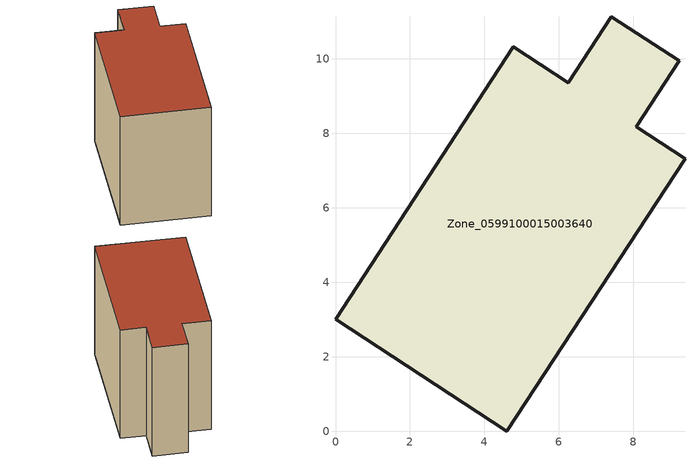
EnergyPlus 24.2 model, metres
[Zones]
Zone_0599100015003640
 floor ground (C_G): 0,3 4.77,10.32 6.25,9.35 7.4,11.12 9.22,9.95 8.07,8.18 9.38,7.32 4.6,0 z0.96
 wall outside (C_F): 9.22,9.95 7.4,11.12 6.25,9.35 4.77,10.32 0,3 4.6,0 9.38,7.32 8.07,8.18 9.22,9.95 z0.96:8.91
 roof outside (C_R): 4.77,10.32 0,3 4.6,0 9.38,7.32 8.07,8.18 9.22,9.95 7.4,11.12 6.25,9.35 z8.91
[BUILDING]
Pand.0599100015003640: North Axis=0; Terrain=City; Loads Convergence Tolerance Value=0.04; Temperature Convergence Tolerance Value=0.4; Solar Distribution=FullExterior; Maximum Number of Warmup Days=25; Minimum Number of Warmup Days=1
[Site:Location]
Rotterdam.The.Hague.AP_ZH_NLD Design_Conditions: Latitude=51.96; Longitude=4.45; Time Zone=1; Elevation=-4.5
[SITE:GROUNDTEMPERATURE:BUILDINGSURFACE]
18, 18, 18, 18, 18, 18, 18, 18, 18, 18, 18, 18
[MATERIAL] Thermal Absorptance=0.9; Solar Absorptance=0.7; Visible Absorptance=0.7
Name | Roughness | Thickness | Conductivity | Density | Specific Heat
G.TI.1975-1991 | MediumSmooth | 0.15 | 0.288461 | 540 | 1210
F.TI.1975-1991 | Rough | 0.3 | 0.230769 | 1920 | 840
R.TI.1975-1991 | MediumRough | 0.2 | 0.153846 | 1500 | 1000
[CONSTRUCTION]
C_G: G.TI.1975-1991
C_F: F.TI.1975-1991
C_R: R.TI.1975-1991
[ZONE]
Zone_0599100015003640: Type=1; Multiplier=1; Ceiling Height=Autocalculate; Volume=Autocalculate; Floor Area=autocalculate; Part of Total Floor Area=Yes
[ZONEINFILTRATION:DESIGNFLOWRATE]
Infil_Zone_0599100015003640: Zone or ZoneList or Space or SpaceList=Zone_0599100015003640; Schedule=AlwaysOn; Design Flow Rate Calculation Method=Flow/Area; Flow Rate per Floor Area=0.003; Constant Term Coefficient=1; Temperature Term Coefficient=0; Velocity Term Coefficient=0; Velocity Squared Term Coefficient=0
[HVACTEMPLATE:ZONE:IDEALLOADSAIRSYSTEM]
Zone_0599100015003640: Maximum Heating Supply Air Temperature=50; Minimum Cooling Supply Air Temperature=13; Maximum Heating Supply Air Humidity Ratio=0.0156; Minimum Cooling Supply Air Humidity Ratio=0.0077; Heating Limit=NoLimit; Cooling Limit=NoLimit; Dehumidification Control Type=ConstantSensibleHeatRatio; Cooling Sensible Heat Ratio=0.7; Dehumidification Setpoint=60; Humidification Control Type=None; Humidification Setpoint=30; Outdoor Air Method=None; Outdoor Air Flow Rate per Person=0.00944; Outdoor Air Flow Rate per Zone Floor Area=0; Outdoor Air Flow Rate per Zone=0; Demand Controlled Ventilation Type=None; Outdoor Air Economizer Type=NoEconomizer; Heat Recovery Type=None; Sensible Heat Recovery Effectiveness=0.7; Latent Heat Recovery Effectiveness=0.65
[ZONECONTROL:THERMOSTAT]
ThermostatControl_Zone_0599100015003640: Zone or ZoneList=Zone_0599100015003640; Control Type Schedule=DualSetpointControlType; Control 1=Thermostat_Zone_0599100015003640; Temperature Difference Between Cutout And Setpoint=0
[THERMOSTATSETPOINT:DUALSETPOINT]
Thermostat_Zone_0599100015003640: Heating Setpoint Temperature Schedule=HeatingSetpoint_Zone_0599100015003640; Cooling Setpoint Temperature Schedule=CoolingSetpoint_Zone_0599100015003640
[SCHEDULE:COMPACT]
HeatingSetpoint_Zone_0599100015003640: Through: 12/31, For: AllDays, Until: 24:00, 21
CoolingSetpoint_Zone_0599100015003640: Through: 12/31, For: AllDays, Until: 24:00, 24
DualSetpointControlType: Through: 12/31, For: AllDays, Until: 24:00, 4
AlwaysOn: Through: 12/31, For: AllDays, Until: 24:00, 1
